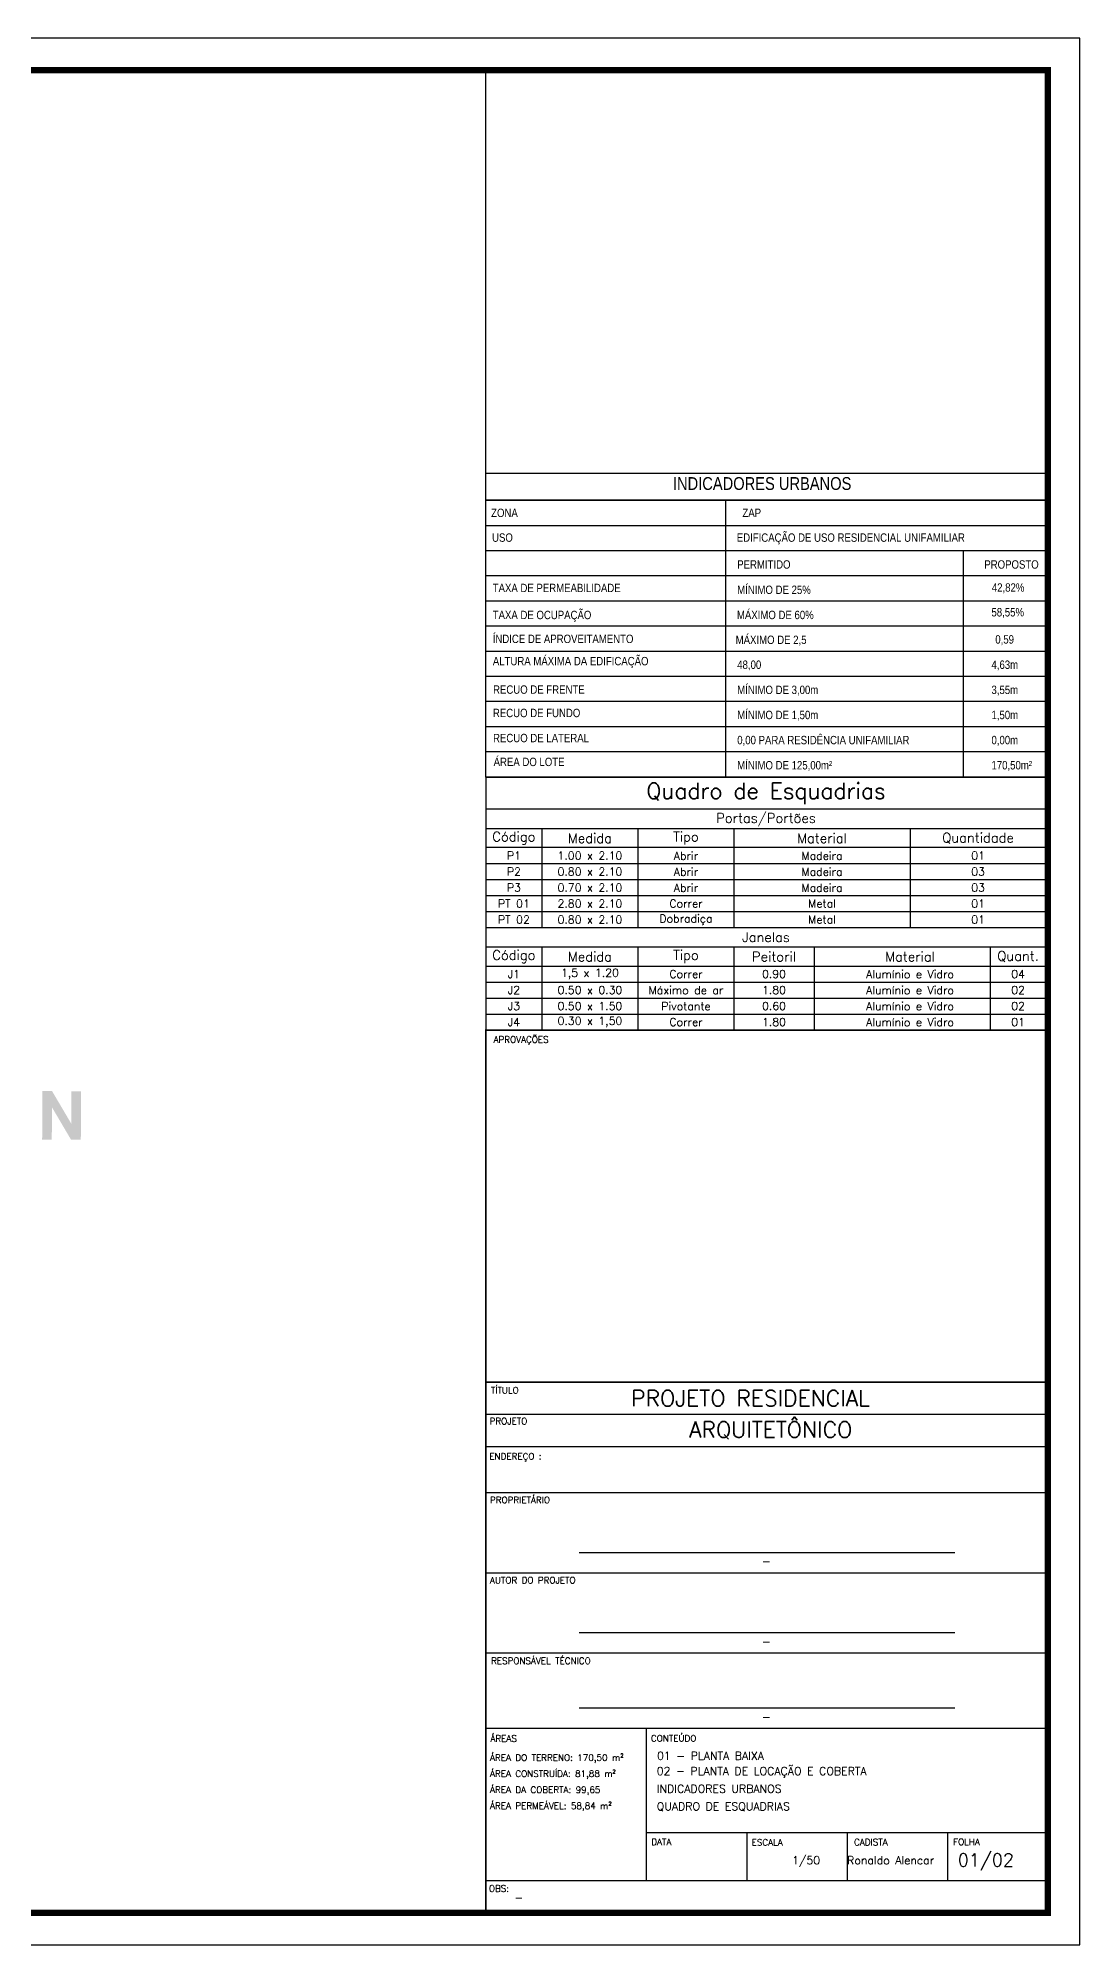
# Model space of a CAD drawing. Header units: millimetres. Extents: x -72 to 470, y 3 to 161.
# Drawn here: x 410.73 to 426.95, y 35.04 to 64.74 of the extents above; entities that cross this region are included whole.
import ezdxf
from ezdxf.enums import TextEntityAlignment as Align

# ---------------------------------------------------------------- set-up
doc = ezdxf.new("R2010")
doc.units = ezdxf.units.MM
doc.linetypes.add('CONTINU', pattern=[0])
doc.layers.get('0').update_dxf_attribs({"color": 3})
for name, color, linetype in [('A-PEN-Y', 2, 'Continuous'), ('COTA', 7, 'Continuous'), ('COTAS', 7, 'Continuous'), ('E-txt-g', 3, 'Continuous'), ('LAYER2', 5, 'Continuous'), ('legenda', 5, 'Continuous'), ('txt_0', 7, 'Continuous'), ('txt_1', 7, 'Continuous')]:
    doc.layers.add(name, color=color, linetype=linetype)
doc.styles.add('ADITIVOCAD', font='romans.shx')
doc.styles.add('F2', font='ARIALN.TTF')
doc.styles.add('PADRAO_TXT', font='romans.shx')

# ---------------------------------------------------------------- blocks, each defined once
blk = doc.blocks.new('A$C50726107')
at = {"layer": 'A-PEN-Y', "color": 7}
for p, q in [((0, 5.495), (17.45, 5.495)), ((0, 4.712), (17.45, 4.712)), ((0, 3.929), (17.45, 3.929)), ((0, 3.929), (17.45, 3.929)), ((0, 3.929), (17.45, 3.929)), ((0, 3.929), (17.45, 3.929)), ((0, 3.929), (17.45, 3.929)), ((0, 3.929), (17.45, 3.929)), ((0, 3.929), (17.45, 3.929)), ((0, 3.147), (17.45, 3.147)), ((0, 2.364), (17.45, 2.364)), ((0, 2.364), (17.45, 2.364)), ((0, 1.582), (17.45, 1.582)), ((0, 1.582), (17.45, 1.582)), ((0, 0.799), (17.45, 0.799))]:
    blk.add_line(p, q, dxfattribs=at)
at = {"layer": 'COTAS'}
for p, q in [((0, 8.625), (17.45, 8.625)), ((7.459, 8.625), (7.459, 0.016)), ((0, 7.843), (17.45, 7.843)), ((0, 7.06), (17.45, 7.06)), ((14.86, 7.06), (14.86, 0.016)), ((0, 6.277), (17.45, 6.277))]:
    blk.add_line(p, q, dxfattribs=at)
blk.add_lwpolyline([(17.44, 9.474), (17.44, 8.625), (0, 8.625), (0, 9.474)], dxfattribs=at)
blk.add_lwpolyline([(0, 8.625), (17.44, 8.625), (17.44, 0), (0, 0)], close=True, dxfattribs=at)
at = {"layer": 'A-PEN-Y', "color": 7, "style": 'F2'}
for s, height, p in [('TAXA DE PERMEABILIDADE', 0.26087, (0.212, 5.763)), ('MÍNIMO DE 25%%%', 0.26087, (7.827, 5.706)), ('TAXA DE OCUPAÇÃO', 0.26087, (0.212, 4.922)), ('MÁXIMO DE 60%%%', 0.26087, (7.818, 4.923)), ('ÍNDICE DE APROVEITAMENTO', 0.26087, (0.212, 4.178)), ('MÁXIMO DE 2,5', 0.26087, (7.778, 4.148)), ('0,59', 0.2609, (15.866, 4.16)), ('ALTURA MÁXIMA DA EDIFICAÇÃO', 0.26087, (0.216, 3.484)), ('48,00', 0.2609, (7.828, 3.372)), ('4,63m', 0.2609, (15.746, 3.372)), ('MÍNIMO DE 3,00m', 0.26087, (7.828, 2.589)), ('3,55m', 0.2609, (15.746, 2.589)), ('MÍNIMO DE 1,50m', 0.26087, (7.828, 1.807)), ('RECUO DE LATERAL', 0.26087, (0.222, 1.088)), ('0,00 PARA RESIDÊNCIA UNIFAMILIAR', 0.26087, (7.828, 1.024)), ('MÍNIMO DE 125,00m²', 0.26087, (7.828, 0.241))]:
    blk.add_text(s, height=height, dxfattribs=at).set_placement(p)
at = {"layer": 'COTAS', "style": 'F2'}
blk.add_text('INDICADORES URBANOS', height=0.39886, dxfattribs=at).set_placement((8.604, 8.948), align=Align.CENTER)
for s, height, p in [('ZONA', 0.2609, (0.163, 8.103)), ('USO', 0.2609, (0.191, 7.333)), ('EDIFICAÇÃO DE USO RESIDENCIAL UNIFAMILIAR', 0.26087, (7.813, 7.333)), ('PERMITIDO', 0.2609, (7.827, 6.495)), ('PROPOSTO', 0.2609, (15.523, 6.495))]:
    blk.add_text(s, height=height, dxfattribs=at).set_placement(p)
blk.add_text('ZAP', height=0.2609, dxfattribs=at).set_placement((8.571, 8.103), align=Align.RIGHT)
at = {"layer": 'E-txt-g', "color": 7, "style": 'F2'}
for s, height, p in [('42,82%%%', 0.2609, (15.758, 5.778)), ('58,55%%%', 0.2609, (15.746, 5.007)), ('RECUO DE FRENTE', 0.26087, (0.222, 2.598)), ('RECUO DE FUNDO', 0.26087, (0.218, 1.869)), ('1,50m', 0.2609, (15.746, 1.807)), ('0,00m', 0.2609, (15.746, 1.024)), ('ÁREA DO LOTE', 0.26087, (0.24, 0.345)), ('170,50m²', 0.2609, (15.746, 0.241))]:
    blk.add_text(s, height=height, dxfattribs=at).set_placement(p)
blk = doc.blocks.new('A$C4CEF39E4')
at = {"layer": 'legenda'}
for p, q in [((0, 0), (17.449, 0)), ((17.449, -0.997), (0, -0.997)), ((0, -1.595), (17.449, -1.595)), ((17.449, -2.194), (0, -2.194)), ((0, -4.686), (17.449, -4.686)), ((0, -5.285), (17.449, -5.285)), ((0, -5.883), (17.449, -5.883)), ((0, -7.877), (17.449, -7.877))]:
    blk.add_line(p, q, dxfattribs=at)
at = {"layer": 'txt_0'}
for p, q in [((1.745, -1.595), (1.745, -4.686)), ((4.736, -1.595), (4.736, -4.686)), ((7.727, -1.595), (7.727, -4.686)), ((13.211, -1.595), (13.211, -4.686)), ((0, -2.692), (17.449, -2.692)), ((0, -3.191), (17.449, -3.191)), ((0, -3.689), (17.449, -3.689)), ((0, -4.188), (17.449, -4.188)), ((1.745, -5.285), (1.745, -7.877)), ((4.736, -5.285), (4.736, -7.877)), ((7.727, -5.285), (7.727, -7.877)), ((10.22, -5.285), (10.22, -7.877)), ((15.704, -5.285), (15.704, -7.877)), ((0, -6.381), (17.449, -6.381)), ((0, -6.88), (17.449, -6.88)), ((0, -7.378), (17.449, -7.378))]:
    blk.add_line(p, q, dxfattribs=at)
at = {"layer": 'txt_0', "style": 'PADRAO_TXT'}
for s, height, p in [('Portas/Portões', 0.29912, (8.724, -1.296)), ('Código', 0.2991, (0.872, -1.894)), ('Medida', 0.2991, (3.241, -1.894)), ('Tipo', 0.2991, (6.232, -1.894)), ('Material', 0.2991, (10.469, -1.894)), ('Quantidade', 0.2991, (15.33, -1.894)), ('P1', 0.2493, (0.872, -2.443)), ('1.00 x 2.10', 0.24927, (3.241, -2.443)), ('Abrir', 0.2493, (6.232, -2.443)), ('Madeira', 0.2493, (10.469, -2.443)), ('01', 0.2493, (15.33, -2.443)), ('P2', 0.2493, (0.872, -2.941)), ('0.80 x 2.10', 0.24927, (3.241, -2.941)), ('Abrir', 0.2493, (6.232, -2.941)), ('Madeira', 0.2493, (10.469, -2.941)), ('03', 0.2493, (15.33, -2.941)), ('P3', 0.2493, (0.872, -3.44)), ('0.70 x 2.10', 0.24927, (3.241, -3.44)), ('Abrir', 0.2493, (6.232, -3.44)), ('Madeira', 0.2493, (10.469, -3.44)), ('03', 0.2493, (15.33, -3.44)), ('PT 01', 0.2493, (0.872, -3.938)), ('2.80 x 2.10', 0.24927, (3.241, -3.938)), ('Correr', 0.2493, (6.232, -3.938)), ('Metal', 0.2493, (10.469, -3.938)), ('01', 0.2493, (15.33, -3.938)), ('PT 02', 0.2493, (0.872, -4.437)), ('0.80 x 2.10', 0.24927, (3.241, -4.437)), ('Dobradiça', 0.2493, (6.232, -4.437)), ('Metal', 0.2493, (10.469, -4.437)), ('01', 0.2493, (15.33, -4.437)), ('Janelas', 0.2991, (8.724, -4.985)), ('Código', 0.2991, (0.872, -5.584)), ('Medida', 0.2991, (3.241, -5.584)), ('Tipo', 0.2991, (6.232, -5.584)), ('Peitoril', 0.2991, (8.974, -5.584)), ('Material', 0.2991, (13.211, -5.584)), ('Quant.', 0.2991, (16.576, -5.584)), ('J1', 0.2493, (0.872, -6.132)), ('J2', 0.2493, (0.872, -6.631)), ('0.50 x 0.30', 0.24927, (3.241, -6.631)), ('1,5 x 1.20', 0.2493, (3.241, -6.132)), ('Máximo de ar', 0.24927, (6.232, -6.631)), ('Correr', 0.2493, (6.232, -6.132)), ('0.90', 0.2493, (8.974, -6.132)), ('1.80', 0.2493, (8.974, -6.631)), ('Alumínio e Vidro', 0.24927, (13.211, -6.132)), ('Alumínio e Vidro', 0.24927, (13.211, -6.631)), ('04', 0.2493, (16.576, -6.132)), ('02', 0.2493, (16.576, -6.631)), ('J3', 0.2493, (0.872, -7.129)), ('0.50 x 1.50', 0.24927, (3.241, -7.129)), ('Pivotante', 0.2493, (6.232, -7.129)), ('0.60', 0.2493, (8.974, -7.129)), ('Alumínio e Vidro', 0.24927, (13.211, -7.129)), ('02', 0.2493, (16.576, -7.129)), ('J4', 0.2493, (0.872, -7.628)), ('0.30 x 1,50', 0.24927, (3.241, -7.628)), ('Correr', 0.2493, (6.232, -7.628)), ('1.80', 0.2493, (8.974, -7.628)), ('Alumínio e Vidro', 0.24927, (13.211, -7.628)), ('01', 0.2493, (16.576, -7.628))]:
    blk.add_text(s, height=height, dxfattribs=at).set_placement(p, align=Align.MIDDLE)
at = {"layer": 'txt_1', "style": 'PADRAO_TXT'}
blk.add_text('Quadro de Esquadrias', height=0.49854, dxfattribs=at).set_placement((8.724, -0.499), align=Align.MIDDLE)
blk = doc.blocks.new('A$C28D30AF6')
at = {"layer": 'LAYER2'}
for p, q in [((-17.449, 7.877), (-17.449, 0)), ((0, 0), (0, 7.877))]:
    blk.add_line(p, q, dxfattribs=at)
at = {"layer": 'COTA'}
blk.add_blockref('A$C4CEF39E4', (-17.449, 7.877), dxfattribs=at)

msp = doc.modelspace()

# ---------------------------------------------------------------- hatches: boundary and pattern name
at = {"linetype": 'CONTINU'}
msp.add_hatch(color=7, dxfattribs=at).paths.add_polyline_path([(410.948, 48.34), (410.797, 48.341), (410.793, 47.585), (410.943, 47.584), (410.946, 48.088), (411.244, 47.582), (411.395, 47.582), (411.4, 48.338), (411.249, 48.339), (411.246, 47.834)])

# ---------------------------------------------------------------- linework, layer by layer
at = {"layer": 'COTA'}
for p, q in [((417.704, 57.968), (417.704, 64.242)), ((417.704, 53.231), (417.704, 58.18)), ((417.704, 57.968), (426.424, 57.968))]:
    msp.add_line(p, q, dxfattribs=at)
msp.add_lwpolyline([(386.154, 35.042), (426.954, 35.042), (426.954, 64.742), (386.154, 64.742)], close=True, dxfattribs=at)
at = {"layer": 'COTA', "const_width": 0.1}
msp.add_lwpolyline([(386.654, 35.542), (426.454, 35.542), (426.454, 64.242), (386.654, 64.242)], close=True, dxfattribs=at)
at = {"layer": 'LAYER2'}
for p, q in [((417.704, 43.306), (426.454, 43.306)), ((417.704, 42.806), (426.454, 42.806)), ((417.704, 42.089), (426.454, 42.089)), ((419.154, 41.156), (425.004, 41.156)), ((417.704, 40.839), (426.454, 40.839)), ((419.154, 39.906), (425.004, 39.906)), ((417.704, 39.589), (426.454, 39.589)), ((419.154, 38.734), (425.004, 38.734)), ((417.704, 38.417), (426.454, 38.417)), ((420.204, 36.042), (420.204, 38.417)), ((420.204, 36.792), (426.454, 36.792)), ((421.766, 36.792), (421.766, 36.042)), ((423.329, 36.792), (423.329, 36.042)), ((424.891, 36.792), (424.891, 36.042))]:
    msp.add_line(p, q, dxfattribs=at)
at = {"layer": 'LAYER2', "const_width": 0.025}
msp.add_lwpolyline([(417.704, 35.542), (426.454, 35.542), (426.454, 49.292), (417.704, 49.292)], close=True, dxfattribs=at)
for points in [[(417.704, 43.806), (426.454, 43.806)], [(417.704, 36.042), (426.454, 36.042)]]:
    msp.add_lwpolyline(points, dxfattribs=at)

# ---------------------------------------------------------------- block references
at = {"layer": 'COTA', "xscale": 0.5, "yscale": 0.5, "zscale": 0.5}
msp.add_blockref('A$C50726107', (417.704, 53.231), dxfattribs=at)
at = {"layer": 'LAYER2', "xscale": 0.5, "yscale": 0.5, "zscale": 0.5}
msp.add_blockref('A$C28D30AF6', (426.428, 49.292), dxfattribs=at)

# ---------------------------------------------------------------- texts
at = {"layer": 'LAYER2', "style": 'ADITIVOCAD'}
for s, height, p in [('APROVAÇÕES ', 0.1, (417.823, 49.094)), ('TÍTULO ', 0.1, (417.781, 43.631)), ('PROJETO RESIDENCIAL', 0.25, (419.966, 43.431)), ('PROJETO ', 0.1, (417.761, 43.15)), ('ARQUITETÔNICO', 0.25, (420.87, 42.943)), ('ENDEREÇO :', 0.1, (417.757, 42.602)), ('PROPRIETÁRIO', 0.1, (417.767, 41.922)), ('-', 0.125, (422.001, 40.953)), ('AUTOR DO PROJETO ', 0.1, (417.767, 40.672)), ('RESPONSÁVEL TÉCNICO ', 0.1, (417.784, 39.417)), ('-', 0.125, (422.001, 39.703)), ('ÁREAS', 0.1, (417.774, 38.206)), ('CONTEÚDO', 0.1, (420.274, 38.209)), ('-', 0.125, (422.001, 38.531)), ('ÁREA DO TERRENO: 170,50 m²', 0.1, (417.768, 37.908)), ('01 - PLANTA BAIXA', 0.125, (420.368, 37.925)), ('ÁREA CONSTRUÍDA: 81,88 m²', 0.1, (417.768, 37.658)), ('02 - PLANTA DE LOCAÇÃO E COBERTA', 0.125, (420.364, 37.687)), ('ÁREA DA COBERTA: 99,65', 0.1, (417.768, 37.408)), ('INDICADORES URBANOS', 0.125, (420.364, 37.411)), ('ÁREA PERMEÁVEL: 58,84 m²', 0.1, (417.768, 37.158)), ('QUADRO DE ESQUADRIAS', 0.125, (420.364, 37.137)), ('DATA ', 0.1, (420.279, 36.596)), ('ESCALA ', 0.1, (421.842, 36.588)), ('CADISTA', 0.1, (423.437, 36.592)), ('FOLHA', 0.1, (424.981, 36.596)), ('1/50', 0.125, (422.47, 36.297)), ('Ronaldo Alencar', 0.125, (423.329, 36.297)), ('01/02', 0.2, (425.053, 36.265)), ('OBS:', 0.1, (417.751, 35.87)), ('-', 0.125, (418.146, 35.718))]:
    msp.add_text(s, height=height, dxfattribs=at).set_placement(p)

doc.saveas('drawing.dxf')
